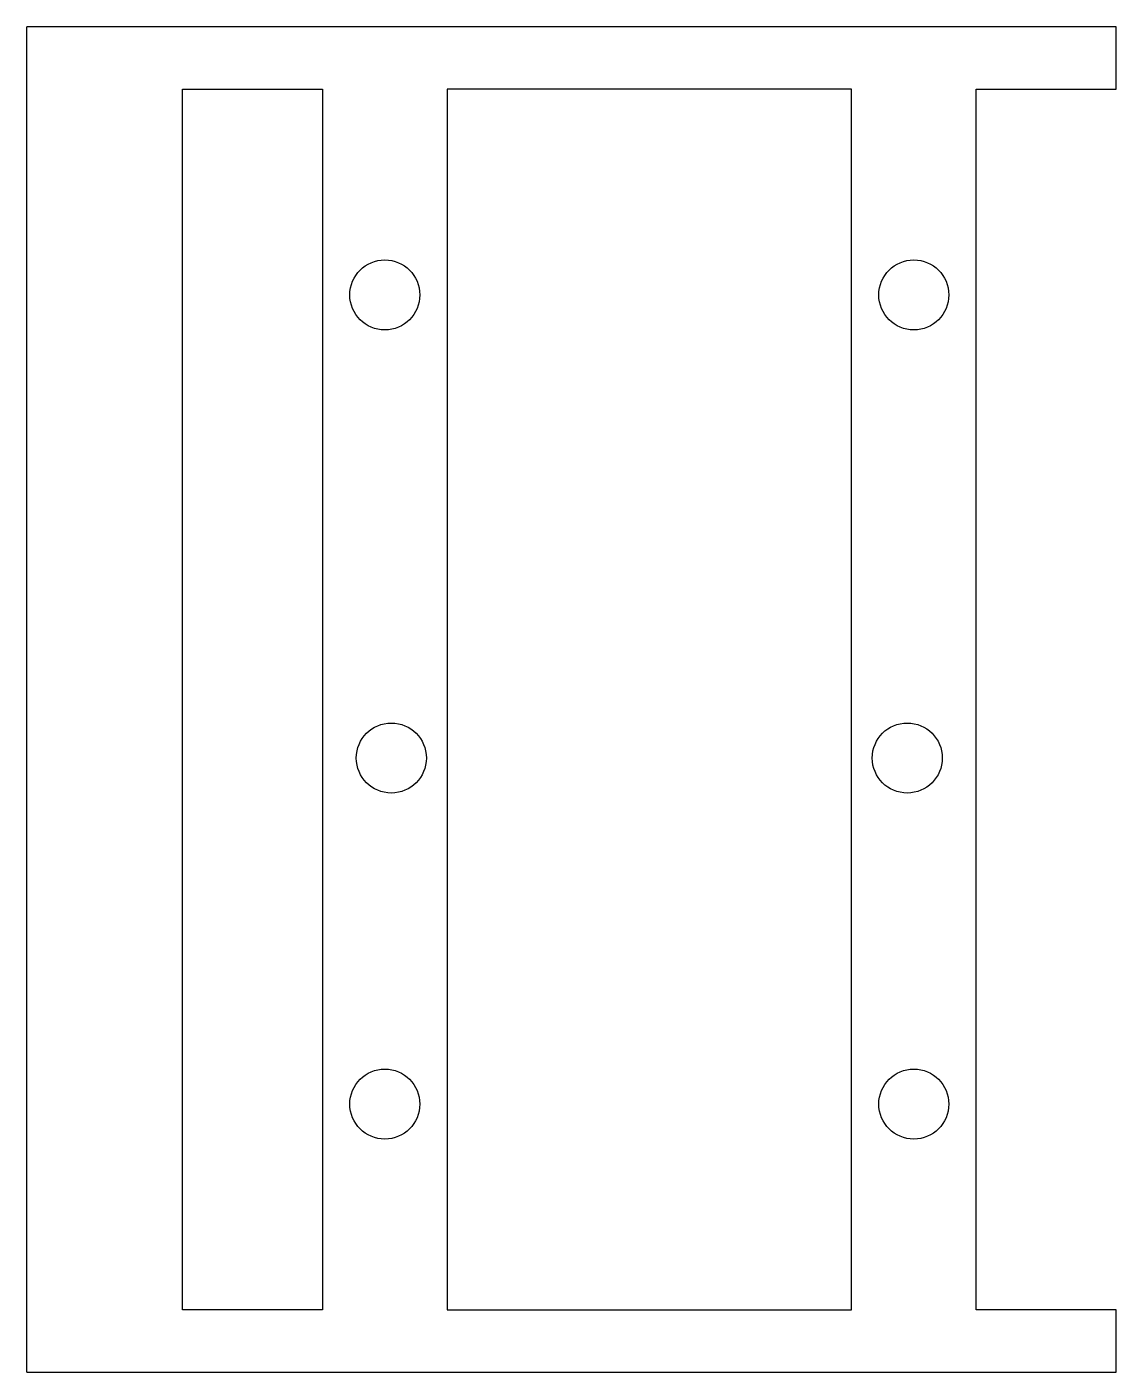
# Model space of a CAD drawing. Header units: millimetres. Extents: x -40 to 30, y -43.2 to 43.2.
import ezdxf

# ---------------------------------------------------------------- set-up
doc = ezdxf.new("R2010")
doc.units = ezdxf.units.MM

msp = doc.modelspace()

# ---------------------------------------------------------------- linework, layer by layer
at = {"color": 7, "linetype": 'Continuous', "lineweight": 25}
for p, q in [((-40, -43.239), (-40, 43.239)), ((30, 43.239), (-40, 43.239)), ((30, 39.239), (30, 43.239)), ((-30, 39.239), (-21, 39.239)), ((-30, -39.239), (-30, 39.239)), ((-21, 39.239), (-21, -39.239)), ((13, 39.239), (-13, 39.239)), ((-13, 39.239), (-13, -39.239)), ((13, -39.239), (13, 39.239)), ((21, 39.239), (30, 39.239)), ((21, -39.239), (21, 39.239)), ((-21, -39.239), (-30, -39.239)), ((-13, -39.239), (13, -39.239)), ((30, -39.239), (21, -39.239)), ((30, -43.239), (30, -39.239)), ((-40, -43.239), (30, -43.239))]:
    msp.add_line(p, q, dxfattribs=at)
for centre in [(-17, 26.009), (17, 26.009), (-16.579, -3.761), (16.579, -3.761), (-17, -26.009), (17, -26.009)]:
    msp.add_circle(centre, 2.25, dxfattribs=at)

doc.saveas('drawing.dxf')
